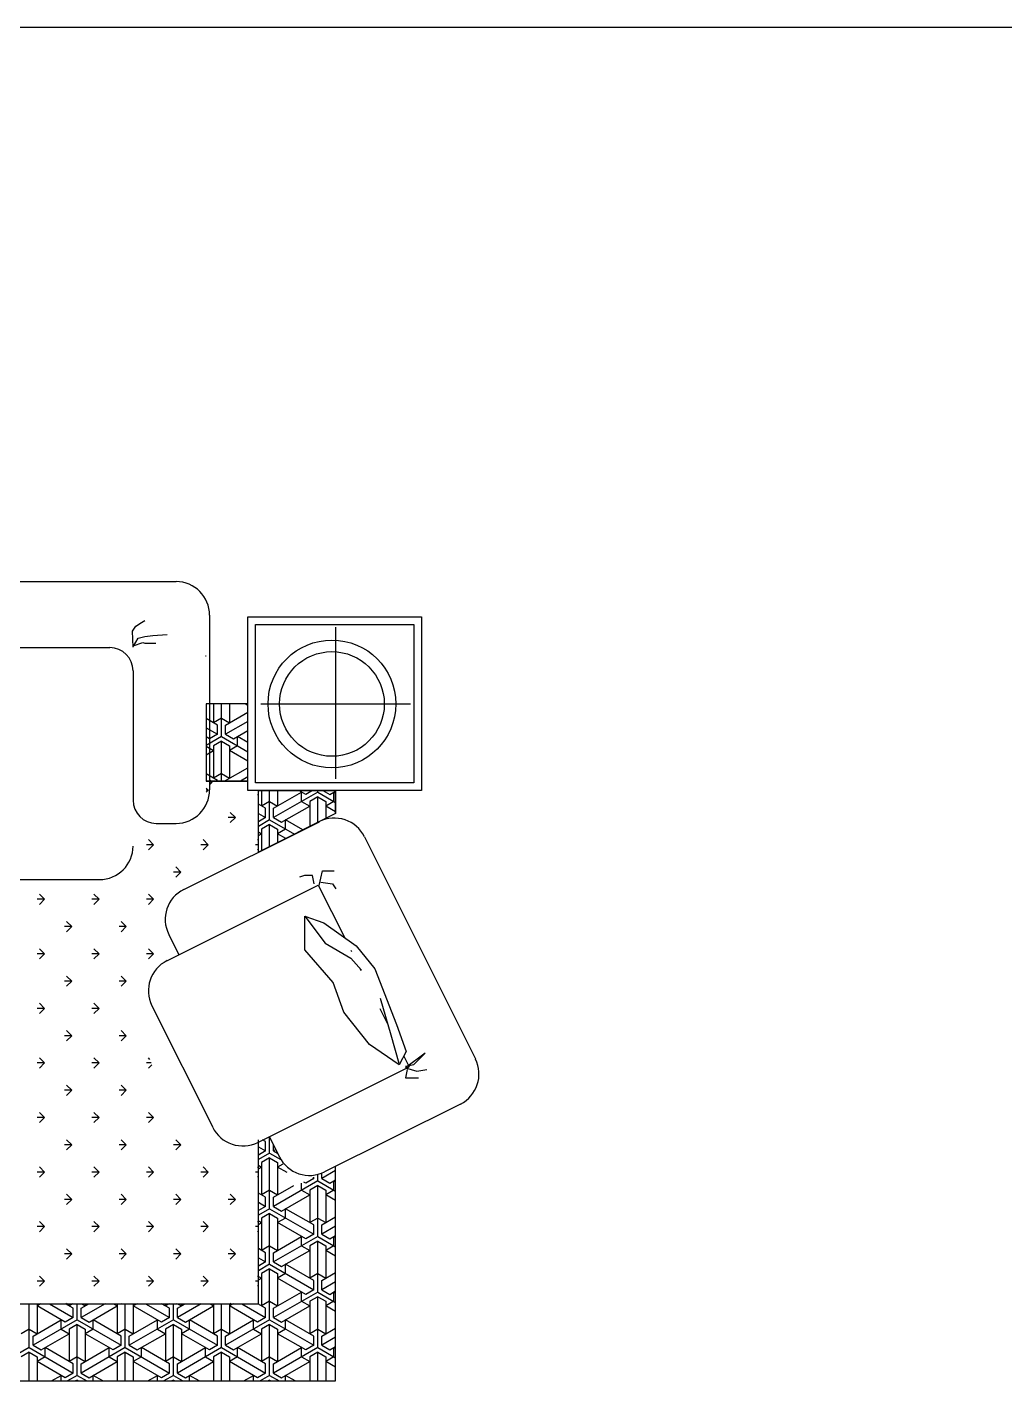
# Model space of a CAD drawing. Header units: millimetres. Extents: x -30782 to 40110, y 35885 to 73818.
# Drawn here: x 3177 to 5712, y 64124 to 67634 of the extents above; entities that cross this region are included whole.
import ezdxf

# ---------------------------------------------------------------- set-up
doc = ezdxf.new("R2010")
doc.units = ezdxf.units.MM
doc.layers.add('www.cad-blocks.net', color=7, linetype='Continuous')

# ---------------------------------------------------------------- blocks, each defined once
blk = doc.blocks.new('A$C393F390B')
for p, q in [((921.7, 2072), (2941.8, 2072)), ((2837.1, 1956.5), (2851.8, 1965.9)), ((2851.8, 1965.9), (2861.2, 1971.2)), ((3028.8, 1985), (3028.8, 1532.3)), ((3127.8, 1980.6), (3577.8, 1980.6)), ((3127.8, 1530.6), (3127.8, 1980.6)), ((3577.8, 1980.6), (3577.8, 1530.6)), ((2829.1, 1943.2), (2837.1, 1956.5)), ((2830.5, 1901.8), (2829.1, 1943.2)), ((2861.2, 1929.8), (2881.2, 1932.5)), ((2881.2, 1932.5), (2918.5, 1935.2)), ((3147.8, 1960.6), (3557.8, 1960.6)), ((3147.8, 1550.6), (3147.8, 1960.6)), ((3355.5, 1953.9), (3355.5, 1560.5)), ((3557.8, 1960.6), (3557.8, 1550.6)), ((1089.9, 1903.2), (2770.4, 1901)), ((2830.5, 1905.8), (2855.8, 1913.8)), ((2831.8, 1904.5), (2843.8, 1925.8)), ((2843.8, 1925.8), (2861.2, 1929.8)), ((2855.8, 1913.8), (2861.2, 1912.5)), ((2861.2, 1912.5), (2889.2, 1912.5)), ((3028.8, 1900.9), (3030.3, 1900.9)), ((3018.4, 1880), (3019.9, 1880)), ((2830.3, 1841.1), (2830.5, 1505.3)), ((3127.8, 1754.8), (3019.9, 1754.8)), ((3127.8, 1754.8), (3019.9, 1754.8)), ((3019.9, 1754.8), (3019.9, 1554.8)), ((3038.8, 1754.8), (3038.8, 1706.3)), ((3059.6, 1670.3), (3059.6, 1754.8)), ((3080.4, 1754.8), (3080.4, 1706.3)), ((3127.8, 1750.9), (3121.1, 1754.8)), ((3127.8, 1554.8), (3127.8, 1754.8)), ((3161.4, 1754.8), (3549.6, 1754.8)), ((3070, 1700.3), (3127.8, 1733.7)), ((3049.2, 1700.3), (3019.9, 1717.3)), ((3019.9, 1693.3), (3049.2, 1676.3)), ((3059.6, 1718.3), (3038.8, 1706.3)), ((3049.2, 1676.3), (3049.2, 1700.3)), ((3059.6, 1718.3), (3080.4, 1706.3)), ((3127.8, 1709.7), (3070, 1676.3)), ((3070, 1676.3), (3070, 1700.3)), ((3090.8, 1664.3), (3127.8, 1685.7)), ((3059.6, 1670.3), (3019.9, 1647.4)), ((3028.4, 1664.3), (3019.9, 1669.3)), ((3049.2, 1676.3), (3028.4, 1664.3)), ((3059.6, 1658.3), (3038.8, 1646.3)), ((3059.6, 1670.3), (3127.8, 1630.9)), ((3059.6, 1658.3), (3080.4, 1646.3)), ((3059.6, 1554.8), (3059.6, 1658.3)), ((3070, 1676.3), (3090.8, 1664.3)), ((3127.8, 1654.9), (3101.2, 1670.3)), ((3101.2, 1646.3), (3101.2, 1670.3)), ((3019.9, 1645.3), (3038.8, 1634.3)), ((3019.9, 1623.4), (3038.8, 1634.3)), ((3038.8, 1646.3), (3038.8, 1562.3)), ((3080.4, 1646.3), (3080.4, 1562.3)), ((3101.2, 1646.3), (3080.4, 1634.3)), ((3127.8, 1606.9), (3080.4, 1634.3)), ((3070, 1556.3), (3127.8, 1589.7)), ((3049.2, 1556.3), (3019.9, 1573.3)), ((3019.9, 1554.8), (3127.8, 1554.8)), ((3127.8, 1554.8), (3019.9, 1554.8)), ((3035.3, 1552.2), (3030.3, 1557.3)), ((3035.3, 1552.2), (3030.3, 1547.2)), ((3035.3, 1552.2), (3030.3, 1552.2)), ((3059.6, 1574.3), (3038.8, 1562.3)), ((3049.2, 1554.8), (3049.2, 1556.3)), ((3059.6, 1574.3), (3080.4, 1562.3)), ((3070, 1554.8), (3070, 1556.3)), ((3127.8, 1565.7), (3108.9, 1554.8)), ((3557.8, 1550.6), (3147.8, 1550.6)), ((3024.9, 1531.3), (3019.9, 1536.3)), ((3024.9, 1531.3), (3019.9, 1531.3)), ((3024.9, 1531.3), (3019.9, 1526.2)), ((3577.8, 1530.6), (3127.8, 1530.6)), ((3155.4, 1520.3), (3153.1, 1518)), ((3155.4, 1370.8), (3155.4, 1530.6)), ((3155.4, 1370.8), (3155.4, 1530.6)), ((3155.4, 1530.6), (3355.4, 1530.6)), ((3163.5, 1530.6), (3163.5, 1490.3)), ((3184.3, 1454.3), (3184.3, 1530.6)), ((3194.7, 1484.3), (3267.4, 1526.3)), ((3309, 1526.3), (3194.7, 1460.3)), ((3205.1, 1530.6), (3205.1, 1490.3)), ((3277.8, 1520.3), (3260, 1530.6)), ((3267.4, 1502.3), (3267.4, 1526.3)), ((3295.7, 1530.6), (3277.8, 1520.3)), ((3309, 1514.3), (3288.2, 1502.3)), ((3309, 1526.3), (3309, 1530.6)), ((3309, 1526.3), (3355.4, 1499.6)), ((3309, 1514.3), (3329.8, 1502.3)), ((3309, 1447.5), (3309, 1514.3)), ((3322.4, 1530.6), (3340.2, 1520.3)), ((3340.2, 1520.3), (3355.4, 1529.1)), ((3355.4, 1523.6), (3350.6, 1526.3)), ((3350.6, 1502.3), (3350.6, 1526.3)), ((3355.4, 1470.6), (3355.4, 1530.6)), ((3355.4, 1530.6), (3355.4, 1470.6)), ((3173.9, 1484.3), (3155.4, 1495)), ((3184.3, 1502.3), (3163.5, 1490.3)), ((3173.9, 1460.3), (3173.9, 1484.3)), ((3184.3, 1502.3), (3205.1, 1490.3)), ((3194.7, 1460.3), (3194.7, 1484.3)), ((3215.5, 1448.3), (3288.2, 1490.3)), ((3267.4, 1502.3), (3288.2, 1490.3)), ((3288.2, 1502.3), (3288.2, 1437.1)), ((3329.8, 1502.3), (3329.8, 1457.9)), ((3350.6, 1502.3), (3329.8, 1490.3)), ((3355.4, 1475.6), (3329.8, 1490.3)), ((2890.5, 1445.3), (2941.8, 1445.3)), ((2961.9, 1274.1), (3313.5, 1449.7)), ((3095.6, 1460.6), (3076.9, 1460.6)), ((3095.6, 1460.6), (3082.4, 1473.8)), ((3095.6, 1460.6), (3082.4, 1447.3)), ((3155.4, 1471), (3173.9, 1460.3)), ((3355.4, 1470.6), (3155.4, 1370.8)), ((3173.9, 1460.3), (3155.4, 1449.6)), ((3184.3, 1454.3), (3155.4, 1437.6)), ((3184.3, 1442.3), (3163.5, 1430.3)), ((3184.3, 1454.3), (3248.5, 1417.3)), ((3184.3, 1442.3), (3205.1, 1430.3)), ((3184.3, 1385.2), (3184.3, 1442.3)), ((3194.7, 1460.3), (3215.5, 1448.3)), ((3270.8, 1428.4), (3225.9, 1454.3)), ((3225.9, 1430.3), (3225.9, 1454.3)), ((3155.4, 1423), (3163.5, 1418.3)), ((3155.4, 1413.6), (3163.5, 1418.3)), ((3163.5, 1430.3), (3163.5, 1374.8)), ((3205.1, 1430.3), (3205.1, 1395.6)), ((3225.9, 1430.3), (3205.1, 1418.3)), ((3226.2, 1406.1), (3205.1, 1418.3)), ((3430.2, 1410.7), (3717.9, 834.5)), ((2883.5, 1389.9), (2864.8, 1389.9)), ((2883.5, 1389.9), (2870.2, 1403.1)), ((2883.5, 1389.9), (2870.2, 1376.6)), ((3024.9, 1389.9), (3006.2, 1389.9)), ((3024.9, 1389.9), (3011.7, 1403.1)), ((3024.9, 1389.9), (3011.7, 1376.6)), ((3155.4, 1389.9), (3147.6, 1389.9)), ((3155.4, 1400.9), (3153.1, 1403.1)), ((3155.4, 1378.9), (3153.1, 1376.6)), ((2317.9, 1299.6), (2743.3, 1299.6)), ((2954.2, 1319.2), (2935.5, 1319.2)), ((2954.2, 1319.2), (2941, 1332.4)), ((2954.2, 1319.2), (2941, 1305.9)), ((3274.4, 1309.8), (3261.5, 1305.5)), ((3295.9, 1309.8), (3274.4, 1309.8)), ((3300.2, 1288.3), (3295.9, 1309.8)), ((3313.1, 1284), (3321.6, 1322.7)), ((3321.6, 1322.7), (3338.8, 1322.7)), ((3338.8, 1322.7), (3351.7, 1322.7)), ((2918.3, 1089.4), (3310.6, 1285.3)), ((3310.6, 1285.3), (3378.9, 1148.6)), ((3317.3, 1292.6), (3347.4, 1288.3)), ((3347.4, 1288.3), (3356, 1275.4)), ((2600.7, 1248.4), (2581.9, 1248.4)), ((2600.7, 1248.4), (2587.4, 1261.7)), ((2600.7, 1248.4), (2587.4, 1235.2)), ((2742.1, 1248.4), (2723.3, 1248.4)), ((2742.1, 1248.4), (2728.8, 1261.7)), ((2742.1, 1248.4), (2728.8, 1235.2)), ((2883.5, 1248.4), (2864.8, 1248.4)), ((2883.5, 1248.4), (2870.2, 1261.7)), ((2883.5, 1248.4), (2870.2, 1235.2)), ((3275.4, 1204.7), (3328, 1134.6)), ((3275.4, 1117.1), (3275.4, 1204.7)), ((3275.4, 1204.7), (3324.5, 1187.2)), ((2671.4, 1177.7), (2652.6, 1177.7)), ((2671.4, 1177.7), (2658.1, 1191)), ((2671.4, 1177.7), (2658.1, 1164.5)), ((2812.8, 1177.7), (2794, 1177.7)), ((2812.8, 1177.7), (2799.5, 1191)), ((2812.8, 1177.7), (2799.5, 1164.5)), ((3324.5, 1187.2), (3408.5, 1127.6)), ((2922.9, 1157.4), (2949.2, 1104.8)), ((3328, 1134.6), (3394.5, 1096)), ((3408.5, 1127.6), (3457.5, 1068)), ((2600.7, 1107), (2581.9, 1107)), ((2600.7, 1107), (2587.4, 1120.3)), ((2600.7, 1107), (2587.4, 1093.8)), ((2742.1, 1107), (2723.3, 1107)), ((2742.1, 1107), (2728.8, 1120.3)), ((2742.1, 1107), (2728.8, 1093.8)), ((2883.5, 1107), (2864.8, 1107)), ((2883.5, 1107), (2870.2, 1120.3)), ((2883.5, 1107), (2870.2, 1093.8)), ((3349, 1032.9), (3275.4, 1117.1)), ((3394.5, 1096), (3422.6, 1065.1)), ((3394.7, 1116.9), (3396.4, 1113.5)), ((3418.1, 1070.1), (3421, 1064.2)), ((3457.5, 1068), (3513.6, 924.3)), ((2671.4, 1036.3), (2652.6, 1036.3)), ((2671.4, 1036.3), (2658.1, 1049.6)), ((2671.4, 1036.3), (2658.1, 1023.1)), ((2812.8, 1036.3), (2794, 1036.3)), ((2812.8, 1036.3), (2799.5, 1049.6)), ((2812.8, 1036.3), (2799.5, 1023.1)), ((3377, 955.8), (3349, 1032.9)), ((3499.6, 896.2), (3471.5, 990.9)), ((2600.7, 965.6), (2581.9, 965.6)), ((2600.7, 965.6), (2587.4, 978.9)), ((2600.7, 965.6), (2587.4, 952.3)), ((2742.1, 965.6), (2723.3, 965.6)), ((2742.1, 965.6), (2728.8, 978.9)), ((2742.1, 965.6), (2728.8, 952.3)), ((2879.3, 972.7), (3036.8, 657.4)), ((3443.5, 871.7), (3377, 955.8)), ((3470.3, 965.6), (3491.8, 922.4)), ((3513.6, 924.3), (3538.1, 854.2)), ((2671.4, 894.9), (2652.6, 894.9)), ((2671.4, 894.9), (2658.1, 908.1)), ((2671.4, 894.9), (2658.1, 881.6)), ((2812.8, 894.9), (2794, 894.9)), ((2812.8, 894.9), (2799.5, 908.1)), ((2812.8, 894.9), (2799.5, 881.6)), ((3520.6, 822.6), (3499.6, 896.2)), ((3520.6, 819.1), (3443.5, 871.7)), ((3538.1, 854.2), (3520.6, 819.1)), ((3587.8, 849.9), (3536.3, 811.3)), ((3557.8, 819.9), (3587.8, 849.9)), ((2600.7, 824.2), (2581.9, 824.2)), ((2600.7, 824.2), (2587.4, 837.4)), ((2600.7, 824.2), (2587.4, 810.9)), ((2742.1, 824.2), (2723.3, 824.2)), ((2742.1, 824.2), (2728.8, 837.4)), ((2742.1, 824.2), (2728.8, 810.9)), ((2877.4, 824.2), (2864.8, 824.2)), ((2874.2, 833.5), (2870.2, 837.4)), ((2879, 819.7), (2870.2, 810.9)), ((3153.5, 618.4), (3545.8, 814.3)), ((3532, 842), (3545.8, 814.3)), ((3536.3, 815.6), (3557.8, 819.9)), ((3536.3, 811.3), (3566.4, 802.7)), ((3540.6, 807), (3536.3, 785.5)), ((3536.3, 785.5), (3562.1, 785.5)), ((3562.1, 785.5), (3570.7, 785.5)), ((3566.4, 802.7), (3592.1, 807)), ((2671.4, 753.5), (2652.6, 753.5)), ((2671.4, 753.5), (2658.1, 766.7)), ((2671.4, 753.5), (2658.1, 740.2)), ((2812.8, 753.5), (2794, 753.5)), ((2812.8, 753.5), (2799.5, 766.7)), ((2812.8, 753.5), (2799.5, 740.2)), ((3679, 717.8), (3326.4, 541.8)), ((2600.7, 682.8), (2581.9, 682.8)), ((2600.7, 682.8), (2587.4, 696)), ((2600.7, 682.8), (2587.4, 669.5)), ((2742.1, 682.8), (2723.3, 682.8)), ((2742.1, 682.8), (2728.8, 696)), ((2742.1, 682.8), (2728.8, 669.5)), ((2883.5, 682.8), (2864.8, 682.8)), ((2883.5, 682.8), (2870.2, 696)), ((2883.5, 682.8), (2870.2, 669.5)), ((3183.5, 633.3), (3209.7, 580.7)), ((2671.4, 612), (2652.6, 612)), ((2671.4, 612), (2658.1, 625.3)), ((2671.4, 612), (2658.1, 598.8)), ((2812.8, 612), (2794, 612)), ((2812.8, 612), (2799.5, 625.3)), ((2812.8, 612), (2799.5, 598.8)), ((2954.2, 612), (2935.5, 612)), ((2954.2, 612), (2941, 625.3)), ((2954.2, 612), (2941, 598.8)), ((3155.4, 200), (3155.4, 624.9)), ((3155.4, 607), (3173.9, 596.3)), ((3173.9, 620.3), (3166.2, 624.7)), ((3173.9, 596.3), (3173.9, 620.3)), ((3184.3, 590.3), (3184.3, 631.7)), ((3194.7, 596.3), (3194.7, 610.8)), ((3200.3, 599.6), (3194.7, 596.3)), ((3173.9, 596.3), (3155.4, 585.6)), ((3184.3, 590.3), (3155.4, 573.6)), ((3184.3, 578.3), (3163.5, 566.3)), ((3163.5, 566.3), (3163.5, 482.3)), ((3184.3, 590.3), (3213.3, 573.6)), ((3184.3, 578.3), (3205.1, 566.3)), ((3184.3, 446.3), (3184.3, 578.3)), ((3194.7, 596.3), (3204.9, 590.4)), ((3205.1, 566.3), (3205.1, 482.3)), ((3218.9, 562.3), (3205.1, 554.3)), ((2600.7, 541.3), (2581.9, 541.3)), ((2600.7, 541.3), (2587.4, 554.6)), ((2600.7, 541.3), (2587.4, 528.1)), ((2742.1, 541.3), (2723.3, 541.3)), ((2742.1, 541.3), (2728.8, 554.6)), ((2742.1, 541.3), (2728.8, 528.1)), ((2883.5, 541.3), (2864.8, 541.3)), ((2883.5, 541.3), (2870.2, 554.6)), ((2883.5, 541.3), (2870.2, 528.1)), ((3024.9, 541.3), (3006.2, 541.3)), ((3024.9, 541.3), (3011.7, 554.6)), ((3024.9, 541.3), (3011.7, 528.1)), ((3155.4, 541.3), (3147.6, 541.3)), ((3155.4, 552.3), (3153.1, 554.6)), ((3155.4, 530.3), (3153.1, 528.1)), ((3155.4, 559), (3163.5, 554.3)), ((3155.4, 549.6), (3163.5, 554.3)), ((3230.2, 539.9), (3205.1, 554.3)), ((3298.6, 524.3), (3298.6, 527.9)), ((3309, 518.3), (3309, 533.1)), ((3355.4, 545.1), (3319.4, 524.3)), ((3319.4, 524.3), (3319.4, 538.3)), ((3355.4, 0), (3355.4, 556.2)), ((3184.3, 494.3), (3163.5, 482.3)), ((3184.3, 494.3), (3205.1, 482.3)), ((3309, 518.3), (3194.7, 452.3)), ((3194.7, 476.3), (3246.8, 506.4)), ((3267.4, 494.3), (3267.4, 512.3)), ((3267.4, 494.3), (3288.2, 482.3)), ((3277.8, 512.3), (3273, 515.1)), ((3298.6, 524.3), (3277.8, 512.3)), ((3309, 506.3), (3288.2, 494.3)), ((3288.2, 494.3), (3288.2, 410.3)), ((3295.3, 526.2), (3298.6, 524.3)), ((3309, 518.3), (3355.4, 491.6)), ((3309, 506.3), (3329.8, 494.3)), ((3309, 374.3), (3309, 506.3)), ((3319.4, 524.3), (3340.2, 512.3)), ((3329.8, 494.3), (3329.8, 410.3)), ((3350.6, 494.3), (3329.8, 482.3)), ((3340.2, 512.3), (3355.4, 521.1)), ((3355.4, 515.6), (3350.6, 518.3)), ((3350.6, 494.3), (3350.6, 518.3)), ((2671.4, 470.6), (2652.6, 470.6)), ((2671.4, 470.6), (2658.1, 483.9)), ((2671.4, 470.6), (2658.1, 457.4)), ((2812.8, 470.6), (2794, 470.6)), ((2812.8, 470.6), (2799.5, 483.9)), ((2812.8, 470.6), (2799.5, 457.4)), ((2954.2, 470.6), (2935.5, 470.6)), ((2954.2, 470.6), (2941, 483.9)), ((2954.2, 470.6), (2941, 457.4)), ((3095.6, 470.6), (3076.9, 470.6)), ((3095.6, 470.6), (3082.4, 483.9)), ((3095.6, 470.6), (3082.4, 457.4)), ((3173.9, 476.3), (3155.4, 487)), ((3155.4, 463), (3173.9, 452.3)), ((3173.9, 452.3), (3173.9, 476.3)), ((3194.7, 452.3), (3194.7, 476.3)), ((3215.5, 440.3), (3288.2, 482.3)), ((3355.4, 467.6), (3329.8, 482.3)), ((3173.9, 452.3), (3155.4, 441.6)), ((3184.3, 446.3), (3155.4, 429.6)), ((3184.3, 434.3), (3163.5, 422.3)), ((3163.5, 422.3), (3163.5, 338.3)), ((3184.3, 446.3), (3298.6, 380.3)), ((3184.3, 434.3), (3205.1, 422.3)), ((3184.3, 302.3), (3184.3, 434.3)), ((3194.7, 452.3), (3215.5, 440.3)), ((3205.1, 422.3), (3205.1, 338.3)), ((3225.9, 422.3), (3205.1, 410.3)), ((3298.6, 404.3), (3225.9, 446.3)), ((3225.9, 422.3), (3225.9, 446.3)), ((3309, 422.3), (3288.2, 410.3)), ((3309, 422.3), (3329.8, 410.3)), ((3319.4, 404.3), (3355.4, 425.1)), ((2600.7, 399.9), (2581.9, 399.9)), ((2600.7, 399.9), (2587.4, 413.2)), ((2600.7, 399.9), (2587.4, 386.7)), ((2742.1, 399.9), (2723.3, 399.9)), ((2742.1, 399.9), (2728.8, 413.2)), ((2742.1, 399.9), (2728.8, 386.7)), ((2883.5, 399.9), (2864.8, 399.9)), ((2883.5, 399.9), (2870.2, 413.2)), ((2883.5, 399.9), (2870.2, 386.7)), ((3024.9, 399.9), (3006.2, 399.9)), ((3024.9, 399.9), (3011.7, 413.2)), ((3024.9, 399.9), (3011.7, 386.7)), ((3155.4, 399.9), (3147.6, 399.9)), ((3155.4, 410.9), (3153.1, 413.2)), ((3155.4, 388.9), (3153.1, 386.7)), ((3155.4, 415), (3163.5, 410.3)), ((3155.4, 405.6), (3163.5, 410.3)), ((3277.8, 368.3), (3205.1, 410.3)), ((3298.6, 380.3), (3298.6, 404.3)), ((3319.4, 380.3), (3319.4, 404.3)), ((3355.4, 401.1), (3319.4, 380.3)), ((3194.7, 332.3), (3267.4, 374.3)), ((3309, 374.3), (3194.7, 308.3)), ((3267.4, 350.3), (3267.4, 374.3)), ((3298.6, 380.3), (3277.8, 368.3)), ((3309, 362.3), (3288.2, 350.3)), ((3309, 374.3), (3355.4, 347.6)), ((3309, 362.3), (3329.8, 350.3)), ((3309, 230.3), (3309, 362.3)), ((3319.4, 380.3), (3340.2, 368.3)), ((3340.2, 368.3), (3355.4, 377.1)), ((3355.4, 371.6), (3350.6, 374.3)), ((3350.6, 350.3), (3350.6, 374.3)), ((2671.4, 329.2), (2652.6, 329.2)), ((2671.4, 329.2), (2658.1, 342.5)), ((2671.4, 329.2), (2658.1, 315.9)), ((2812.8, 329.2), (2794, 329.2)), ((2812.8, 329.2), (2799.5, 342.5)), ((2812.8, 329.2), (2799.5, 315.9)), ((2954.2, 329.2), (2935.5, 329.2)), ((2954.2, 329.2), (2941, 342.5)), ((2954.2, 329.2), (2941, 315.9)), ((3095.6, 329.2), (3076.9, 329.2)), ((3095.6, 329.2), (3082.4, 342.5)), ((3095.6, 329.2), (3082.4, 315.9)), ((3173.9, 332.3), (3155.4, 343)), ((3155.4, 319), (3173.9, 308.3)), ((3184.3, 350.3), (3163.5, 338.3)), ((3173.9, 308.3), (3173.9, 332.3)), ((3184.3, 350.3), (3205.1, 338.3)), ((3194.7, 308.3), (3194.7, 332.3)), ((3215.5, 296.3), (3288.2, 338.3)), ((3267.4, 350.3), (3288.2, 338.3)), ((3288.2, 350.3), (3288.2, 266.3)), ((3329.8, 350.3), (3329.8, 266.3)), ((3350.6, 350.3), (3329.8, 338.3)), ((3355.4, 323.6), (3329.8, 338.3)), ((3173.9, 308.3), (3155.4, 297.6)), ((3184.3, 302.3), (3155.4, 285.6)), ((3184.3, 290.3), (3163.5, 278.3)), ((3184.3, 302.3), (3298.6, 236.3)), ((3184.3, 158.3), (3184.3, 290.3)), ((3184.3, 290.3), (3205.1, 278.3)), ((3194.7, 308.3), (3215.5, 296.3)), ((3225.9, 278.3), (3225.9, 302.3)), ((3298.6, 260.3), (3225.9, 302.3)), ((3319.4, 260.3), (3355.4, 281.1)), ((2600.7, 258.5), (2581.9, 258.5)), ((2600.7, 258.5), (2587.4, 271.8)), ((2600.7, 258.5), (2587.4, 245.2)), ((2742.1, 258.5), (2723.3, 258.5)), ((2742.1, 258.5), (2728.8, 271.8)), ((2742.1, 258.5), (2728.8, 245.2)), ((2883.5, 258.5), (2864.8, 258.5)), ((2883.5, 258.5), (2870.2, 271.8)), ((2883.5, 258.5), (2870.2, 245.2)), ((3024.9, 258.5), (3006.2, 258.5)), ((3024.9, 258.5), (3011.7, 271.8)), ((3024.9, 258.5), (3011.7, 245.2)), ((3155.4, 258.5), (3147.6, 258.5)), ((3155.4, 269.5), (3153.1, 271.8)), ((3155.4, 247.5), (3153.1, 245.2)), ((3155.4, 271), (3163.5, 266.3)), ((3155.4, 261.6), (3163.5, 266.3)), ((3163.5, 278.3), (3163.5, 194.3)), ((3205.1, 278.3), (3205.1, 194.3)), ((3225.9, 278.3), (3205.1, 266.3)), ((3277.8, 224.3), (3205.1, 266.3)), ((3309, 278.3), (3288.2, 266.3)), ((3298.6, 236.3), (3298.6, 260.3)), ((3309, 278.3), (3329.8, 266.3)), ((3319.4, 236.3), (3319.4, 260.3)), ((3355.4, 257.1), (3319.4, 236.3)), ((3194.7, 188.3), (3267.4, 230.3)), ((3309, 230.3), (3194.7, 164.3)), ((3267.4, 206.3), (3267.4, 230.3)), ((3298.6, 236.3), (3277.8, 224.3)), ((3309, 218.3), (3288.2, 206.3)), ((3309, 230.3), (3355.4, 203.6)), ((3309, 86.3), (3309, 218.3)), ((3309, 218.3), (3329.8, 206.3)), ((3319.4, 236.3), (3340.2, 224.3)), ((3340.2, 224.3), (3355.4, 233.1)), ((3355.4, 227.6), (3350.6, 230.3)), ((3350.6, 206.3), (3350.6, 230.3)), ((694.7, 200), (3155.4, 200)), ((2560.8, 86.3), (2560.8, 200)), ((2581.6, 200), (2581.6, 122.3)), ((2591.4, 200), (2581.6, 194.3)), ((2654.3, 152.3), (2581.6, 194.3)), ((2613.3, 200), (2675.1, 164.3)), ((2675.1, 188.3), (2654.9, 200)), ((2659.2, 200), (2658.1, 201)), ((2664.7, 200), (2664.7, 194.3)), ((2674.5, 200), (2664.7, 194.3)), ((2675.1, 164.3), (2675.1, 188.3)), ((2685.5, 158.3), (2685.5, 200)), ((2695.9, 188.3), (2716.1, 200)), ((2757.7, 200), (2695.9, 164.3)), ((2695.9, 164.3), (2695.9, 188.3)), ((2696.4, 200), (2706.3, 194.3)), ((2706.3, 200), (2706.3, 194.3)), ((2716.7, 152.3), (2789.4, 194.3)), ((2779.6, 200), (2789.4, 194.3)), ((2789.4, 200), (2789.4, 122.3)), ((2800.6, 200), (2799.5, 201)), ((2810.2, 86.3), (2810.2, 200)), ((2831, 200), (2831, 122.3)), ((2840.8, 200), (2831, 194.3)), ((2903.7, 152.3), (2831, 194.3)), ((2862.7, 200), (2924.5, 164.3)), ((2924.5, 188.3), (2904.3, 200)), ((2914.1, 200), (2914.1, 194.3)), ((2923.9, 200), (2914.1, 194.3)), ((2924.5, 164.3), (2924.5, 188.3)), ((2934.9, 158.3), (2934.9, 200)), ((2942, 200), (2941, 201)), ((2945.3, 188.3), (2965.5, 200)), ((3007.1, 200), (2945.3, 164.3)), ((2945.3, 164.3), (2945.3, 188.3)), ((2945.8, 200), (2955.7, 194.3)), ((2955.7, 200), (2955.7, 194.3)), ((2966.1, 152.3), (3038.8, 194.3)), ((3029, 200), (3038.8, 194.3)), ((3038.8, 200), (3038.8, 122.3)), ((3059.6, 86.3), (3059.6, 200)), ((3080.4, 200), (3080.4, 122.3)), ((3090.2, 200), (3080.4, 194.3)), ((3153.1, 152.3), (3080.4, 194.3)), ((3083.4, 200), (3082.4, 201)), ((3112.1, 200), (3173.9, 164.3)), ((3173.9, 188.3), (3153.7, 200)), ((3184.3, 206.3), (3163.5, 194.3)), ((3173.9, 164.3), (3173.9, 188.3)), ((3184.3, 206.3), (3205.1, 194.3)), ((3194.7, 164.3), (3194.7, 188.3)), ((3215.5, 152.3), (3288.2, 194.3)), ((3267.4, 206.3), (3288.2, 194.3)), ((3288.2, 206.3), (3288.2, 122.3)), ((3329.8, 206.3), (3329.8, 122.3)), ((3350.6, 206.3), (3329.8, 194.3)), ((3355.4, 179.6), (3329.8, 194.3)), ((2571.2, 116.3), (2643.9, 158.3)), ((2685.5, 158.3), (2571.2, 92.3)), ((2643.9, 134.3), (2643.9, 158.3)), ((2675.1, 164.3), (2654.3, 152.3)), ((2685.5, 146.3), (2664.7, 134.3)), ((2685.5, 158.3), (2799.8, 92.3)), ((2685.5, 146.3), (2706.3, 134.3)), ((2685.5, 14.3), (2685.5, 146.3)), ((2695.9, 164.3), (2716.7, 152.3)), ((2799.8, 116.3), (2727, 158.3)), ((2727, 134.3), (2727, 158.3)), ((2820.6, 116.3), (2893.3, 158.3)), ((2934.9, 158.3), (2820.6, 92.3)), ((2893.3, 134.3), (2893.3, 158.3)), ((2924.5, 164.3), (2903.7, 152.3)), ((2934.9, 146.3), (2914.1, 134.3)), ((2934.9, 158.3), (3049.2, 92.3)), ((2934.9, 146.3), (2955.7, 134.3)), ((2934.9, 14.3), (2934.9, 146.3)), ((2945.3, 164.3), (2966.1, 152.3)), ((3049.2, 116.3), (2976.5, 158.3)), ((2976.5, 134.3), (2976.5, 158.3)), ((3070, 116.3), (3142.7, 158.3)), ((3184.3, 158.3), (3070, 92.3)), ((3142.7, 134.3), (3142.7, 158.3)), ((3173.9, 164.3), (3153.1, 152.3)), ((3184.3, 146.3), (3163.5, 134.3)), ((3184.3, 158.3), (3298.6, 92.3)), ((3184.3, 146.3), (3205.1, 134.3)), ((3184.3, 14.3), (3184.3, 146.3)), ((3194.7, 164.3), (3215.5, 152.3)), ((3298.6, 116.3), (3225.9, 158.3)), ((3225.9, 134.3), (3225.9, 158.3)), ((2560.8, 134.3), (2540, 122.3)), ((2560.8, 134.3), (2581.6, 122.3)), ((2571.2, 92.3), (2571.2, 116.3)), ((2591.9, 80.3), (2664.7, 122.3)), ((2643.9, 134.3), (2664.7, 122.3)), ((2664.7, 134.3), (2664.7, 50.3)), ((2706.3, 134.3), (2706.3, 50.3)), ((2727, 134.3), (2706.3, 122.3)), ((2779, 80.3), (2706.3, 122.3)), ((2810.2, 134.3), (2789.4, 122.3)), ((2799.8, 92.3), (2799.8, 116.3)), ((2810.2, 134.3), (2831, 122.3)), ((2820.6, 92.3), (2820.6, 116.3)), ((2841.4, 80.3), (2914.1, 122.3)), ((2893.3, 134.3), (2914.1, 122.3)), ((2914.1, 134.3), (2914.1, 50.3)), ((2955.7, 134.3), (2955.7, 50.3)), ((2976.5, 134.3), (2955.7, 122.3)), ((3028.4, 80.3), (2955.7, 122.3)), ((3059.6, 134.3), (3038.8, 122.3)), ((3049.2, 92.3), (3049.2, 116.3)), ((3059.6, 134.3), (3080.4, 122.3)), ((3070, 92.3), (3070, 116.3)), ((3090.8, 80.3), (3163.5, 122.3)), ((3142.7, 134.3), (3163.5, 122.3)), ((3163.5, 134.3), (3163.5, 50.3)), ((3205.1, 134.3), (3205.1, 50.3)), ((3225.9, 134.3), (3205.1, 122.3)), ((3277.8, 80.3), (3205.1, 122.3)), ((3309, 134.3), (3288.2, 122.3)), ((3298.6, 92.3), (3298.6, 116.3)), ((3309, 134.3), (3329.8, 122.3)), ((3319.4, 116.3), (3355.4, 137.1)), ((3319.4, 92.3), (3319.4, 116.3)), ((3355.4, 113.1), (3319.4, 92.3)), ((2560.8, 86.3), (2446.5, 20.3)), ((2560.8, 74.3), (2540, 62.3)), ((2560.8, 86.3), (2675.1, 20.3)), ((2560.8, 74.3), (2581.6, 62.3)), ((2560.8, 0), (2560.8, 74.3)), ((2571.2, 92.3), (2591.9, 80.3)), ((2675.1, 44.3), (2602.3, 86.3)), ((2602.3, 62.3), (2602.3, 86.3)), ((2695.9, 44.3), (2768.6, 86.3)), ((2810.2, 86.3), (2695.9, 20.3)), ((2768.6, 62.3), (2768.6, 86.3)), ((2799.8, 92.3), (2779, 80.3)), ((2810.2, 74.3), (2789.4, 62.3)), ((2810.2, 86.3), (2924.5, 20.3)), ((2810.2, 74.3), (2831, 62.3)), ((2810.2, 0), (2810.2, 74.3)), ((2820.6, 92.3), (2841.4, 80.3)), ((2924.5, 44.3), (2851.8, 86.3)), ((2851.8, 62.3), (2851.8, 86.3)), ((2945.3, 44.3), (3018, 86.3)), ((3059.6, 86.3), (2945.3, 20.3)), ((3018, 62.3), (3018, 86.3)), ((3049.2, 92.3), (3028.4, 80.3)), ((3059.6, 74.3), (3038.8, 62.3)), ((3059.6, 86.3), (3173.9, 20.3)), ((3059.6, 74.3), (3080.4, 62.3)), ((3059.6, 0), (3059.6, 74.3)), ((3070, 92.3), (3090.8, 80.3)), ((3173.9, 44.3), (3101.2, 86.3)), ((3101.2, 62.3), (3101.2, 86.3)), ((3194.7, 44.3), (3267.4, 86.3)), ((3309, 86.3), (3194.7, 20.3)), ((3267.4, 62.3), (3267.4, 86.3)), ((3298.6, 92.3), (3277.8, 80.3)), ((3309, 74.3), (3288.2, 62.3)), ((3309, 86.3), (3355.4, 59.6)), ((3309, 74.3), (3329.8, 62.3)), ((3309, 0), (3309, 74.3)), ((3319.4, 92.3), (3340.2, 80.3)), ((3340.2, 80.3), (3355.4, 89.1)), ((3355.4, 83.6), (3350.6, 86.3)), ((3350.6, 62.3), (3350.6, 86.3)), ((2581.6, 62.3), (2581.6, 0)), ((2602.3, 62.3), (2581.6, 50.3)), ((2654.3, 8.3), (2581.6, 50.3)), ((2685.5, 62.3), (2664.7, 50.3)), ((2675.1, 20.3), (2675.1, 44.3)), ((2685.5, 62.3), (2706.3, 50.3)), ((2695.9, 20.3), (2695.9, 44.3)), ((2716.7, 8.3), (2789.4, 50.3)), ((2768.6, 62.3), (2789.4, 50.3)), ((2789.4, 62.3), (2789.4, 0)), ((2831, 62.3), (2831, 0)), ((2851.8, 62.3), (2831, 50.3)), ((2903.7, 8.3), (2831, 50.3)), ((2934.9, 62.3), (2914.1, 50.3)), ((2924.5, 20.3), (2924.5, 44.3)), ((2934.9, 62.3), (2955.7, 50.3)), ((2945.3, 20.3), (2945.3, 44.3)), ((2966.1, 8.3), (3038.8, 50.3)), ((3018, 62.3), (3038.8, 50.3)), ((3038.8, 62.3), (3038.8, 0)), ((3080.4, 62.3), (3080.4, 0)), ((3101.2, 62.3), (3080.4, 50.3)), ((3153.1, 8.3), (3080.4, 50.3)), ((3184.3, 62.3), (3163.5, 50.3)), ((3173.9, 20.3), (3173.9, 44.3)), ((3184.3, 62.3), (3205.1, 50.3)), ((3194.7, 20.3), (3194.7, 44.3)), ((3215.5, 8.3), (3288.2, 50.3)), ((3267.4, 62.3), (3288.2, 50.3)), ((3288.2, 62.3), (3288.2, 0)), ((3329.8, 62.3), (3329.8, 0)), ((3350.6, 62.3), (3329.8, 50.3)), ((3355.4, 35.6), (3329.8, 50.3)), ((2619.1, 0), (2643.9, 14.3)), ((2643.9, 0), (2643.9, 14.3)), ((2675.1, 20.3), (2654.3, 8.3)), ((2685.5, 14.3), (2660.7, 0)), ((2685.5, 2.3), (2681.5, 0)), ((2685.5, 14.3), (2710.3, 0)), ((2685.5, 2.3), (2689.5, 0)), ((2685.5, 0), (2685.5, 2.3)), ((2695.9, 20.3), (2716.7, 8.3)), ((2751.8, 0), (2727, 14.3)), ((2727, 0), (2727, 14.3)), ((2868.5, 0), (2893.3, 14.3)), ((2893.3, 0), (2893.3, 14.3)), ((2924.5, 20.3), (2903.7, 8.3)), ((2934.9, 14.3), (2910.1, 0)), ((2934.9, 2.3), (2930.9, 0)), ((2934.9, 14.3), (2959.7, 0)), ((2934.9, 2.3), (2938.9, 0)), ((2934.9, 0), (2934.9, 2.3)), ((2945.3, 20.3), (2966.1, 8.3)), ((3001.3, 0), (2976.5, 14.3)), ((2976.5, 0), (2976.5, 14.3)), ((3117.9, 0), (3142.7, 14.3)), ((3142.7, 0), (3142.7, 14.3)), ((3173.9, 20.3), (3153.1, 8.3)), ((3184.3, 14.3), (3159.5, 0)), ((3184.3, 2.3), (3180.3, 0)), ((3184.3, 14.3), (3209.1, 0)), ((3184.3, 2.3), (3188.3, 0)), ((3184.3, 0), (3184.3, 2.3)), ((3194.7, 20.3), (3215.5, 8.3)), ((3250.7, 0), (3225.9, 14.3)), ((3225.9, 0), (3225.9, 14.3)), ((494.7, 0), (3355.4, 0))]:
    blk.add_line(p, q)
for radius in [165.7, 135.7]:
    blk.add_circle((3345.9, 1754.8), radius)
for centre, radius, start, end in [((2941.8, 1985), 87, 0, 90), ((2770.3, 1841), 60, 0.0347, 89.9245), ((2941.8, 1532.3), 87, 270, 0), ((2890.5, 1505.3), 60, 180.0347, 270), ((3352.3, 1371.9), 87, 26.5347, 116.5347), ((2743.3, 1386.6), 87, 270, 0), ((3000.7, 1196.3), 87, 116.5347, 206.5347), ((2957.2, 1011.6), 87, 116.5347, 206.5347), ((3640.1, 795.6), 87, 296.5347, 26.5347), ((3114.6, 696.2), 87, 206.5347, 296.5347), ((3287.6, 619.6), 87, 206.5347, 296.5347)]:
    blk.add_arc(centre, radius, start, end)
blk = doc.blocks.new('format')
at = {"color": 155, "true_color": 0x546d8e}
blk.add_line((-27052.7, 67633.8), (40110.2, 67633.8), dxfattribs=at)

msp = doc.modelspace()

# ---------------------------------------------------------------- block references
msp.add_blockref('A$C393F390B', (621.9, 64124.3))
at = {"layer": 'www.cad-blocks.net'}
msp.add_blockref('format', (0, 0), dxfattribs=at)

doc.saveas('drawing.dxf')
